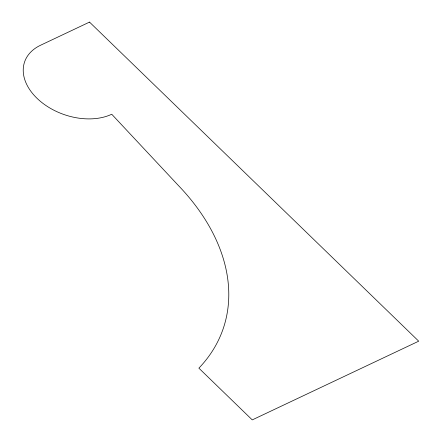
<?xml version="1.0" encoding="UTF-8"?>
<svg xmlns="http://www.w3.org/2000/svg" width="442" height="442" viewBox="0 0 442 442"><rect width="100%" height="100%" fill="white"/><g stroke="black" fill="none" stroke-linecap="round" stroke-linejoin="round"><path stroke-width="0.66" d="M89.516 22.1L40.559 45.25A54.548 36.852 19.2 0 0 36.979 98.268A54.548 36.852 19.2 0 0 111.738 114.24L178.601 185.728A224.265 151.512 19.2 0 1 198.878 368.158L252.26 419.9L418.712 341.185L89.516 22.1"/></g></svg>
